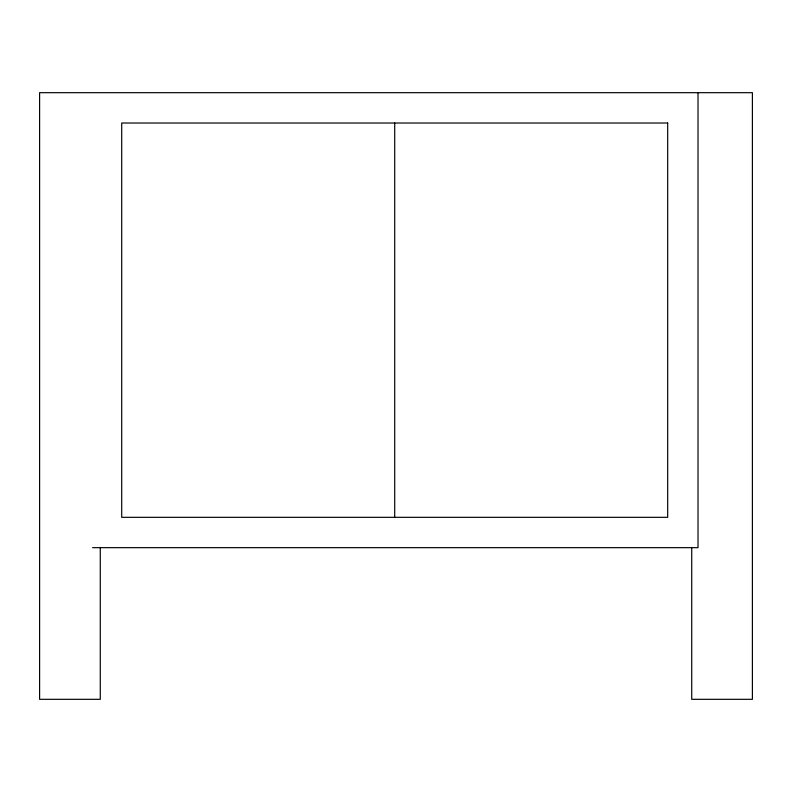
<?xml version="1.0" encoding="UTF-8"?>
<svg xmlns="http://www.w3.org/2000/svg" width="792" height="792" viewBox="0 0 792 792"><rect width="100%" height="100%" fill="white"/><g stroke="black" fill="none" stroke-linecap="round" stroke-linejoin="round"><path stroke-width="1.19" d="M92.614 547.658L698.019 547.658L698.019 92.684M691.733 547.351L691.733 699.316L752.4 699.316L752.4 92.684L39.6 92.684L39.6 699.316L100.267 699.316L100.267 547.351M394.703 123.017L394.703 517.324M667.686 123.017L121.711 123.017L121.711 517.324L667.686 517.324L667.686 123.017"/></g></svg>
